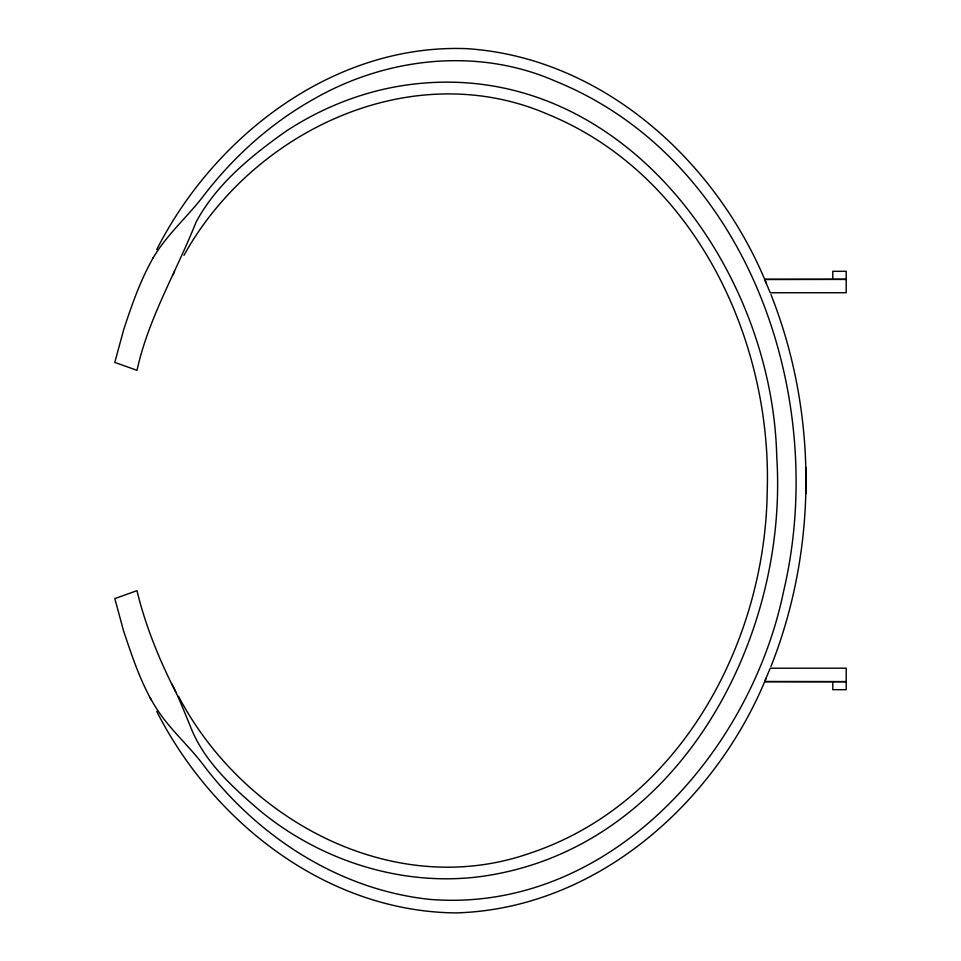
<?xml version="1.0" encoding="UTF-8"?>
<svg xmlns="http://www.w3.org/2000/svg" width="961" height="961" viewBox="0 0 961 961"><rect width="100%" height="100%" fill="white"/><g stroke="black" fill="none" stroke-linecap="round" stroke-linejoin="round"><path stroke-width="1.44" d="M805.931 486.915C805.138 548.238 793.522 609.49 770.926 666.538M764.68 681.541L846.197 681.649L764.596 681.649L770.229 668.231L846.197 668.183L846.197 689.686L832.791 689.686L832.791 681.649M153.267 257.656C140.354 280.312 131.705 305.154 123.633 329.875L114.803 362.405L137.003 370.333C148.462 317.971 176.404 271.759 195.924 222.423C216.081 184.5 250.761 156.235 285.261 131.765C324.301 105.89 369.348 88.808 416.005 83.847C622.68 61.3 772.596 267.146 776.74 456.907C788.561 635.545 682.19 840.022 494.471 874.354C411.825 889.874 324.494 863.843 260.083 810.784C232.898 787.455 204.729 762.181 191.095 728.198C184.992 713.398 179.214 698.491 172.031 684.184M766.193 678.034C714.828 803.432 596.024 908.842 456.163 912.902C327.533 911.857 213.534 823.012 156.739 711.428M174.542 271.567L173.004 274.906M156.739 249.572C214.892 135.177 334.44 43.509 466.83 48.663C602.571 57.576 715.933 160.871 766.193 282.966M153.099 257.956C166.349 235.313 186.386 217.871 202.399 197.329C231.817 158.529 268.491 125.002 310.823 100.773C383.847 57.72 476.139 46.572 554.917 80.952C748.859 159.394 829.331 398.034 783.587 591.363C750.097 754.205 607.965 913.322 430.444 899.448C339.245 890.066 256.707 836.226 202.399 763.671C191.119 748.991 177.629 736.282 166.097 721.807C144.823 695.644 134.36 662.838 123.705 631.353L114.803 598.595L137.003 590.667C145.375 625.863 159.694 660.7 175.719 691.944M183.959 255.326C253.055 130.54 412.293 55.137 548.563 114.599C694.635 174.854 772.356 339.81 767.202 491.948C765.148 642.873 679.439 803.396 530.316 853.08C393.265 901.442 243.049 819.673 178.518 696.269M764.68 279.459L846.197 279.351L764.596 279.351L770.229 292.769L846.197 292.721L846.197 271.314L832.791 271.314L832.791 279.351M150.06 697.71L151.478 700.269M770.926 294.462C793.522 351.51 805.138 412.762 805.931 474.085M805.967 480.5L805.811 493.317L805.811 467.683L805.967 480.5"/></g></svg>
